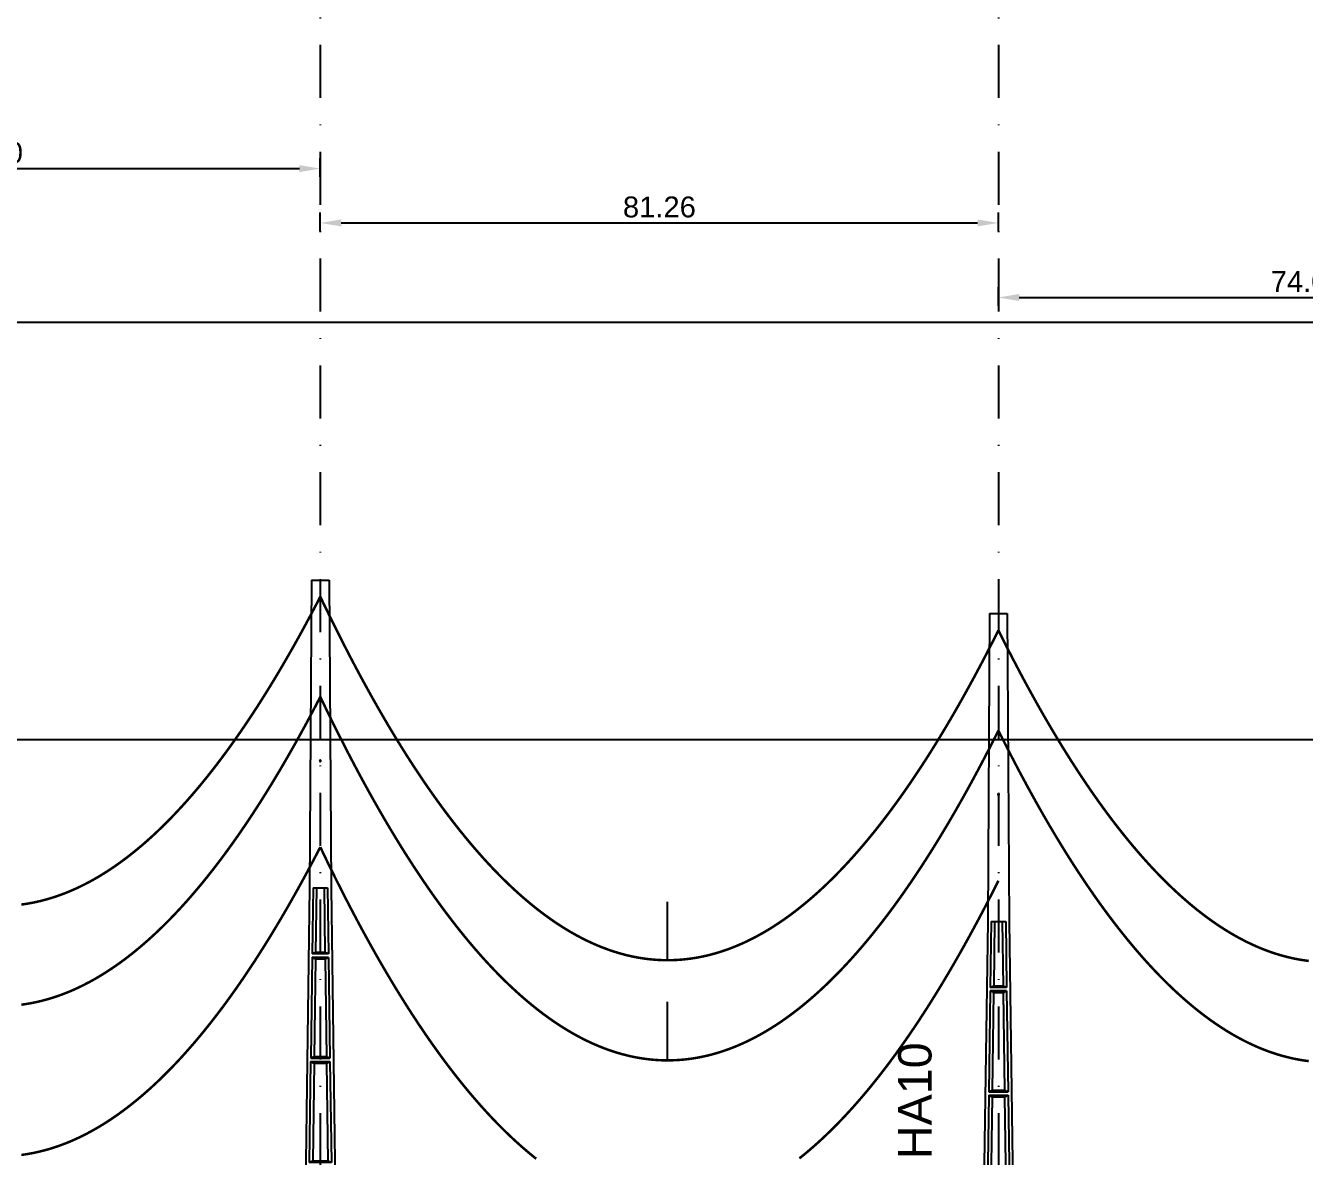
# Model space of a CAD drawing. Header units: metres. Extents: x -121 to 9872, y 3505 to 10721.
# Drawn here: x 2006.2 to 2159.4, y 9650 to 9785.5 of the extents above; entities that cross this region are included whole.
import ezdxf

# ---------------------------------------------------------------- set-up
doc = ezdxf.new("R2010")
doc.units = ezdxf.units.M
doc.header["$PDMODE"] = 2
doc.linetypes.add('DASHDOT', pattern=[25.4, 12.7, -6.35, 0, -6.35])
for name, color, linetype in [('CON-EOL- CA MAGNOLIA', 210, 'Continuous'), ('CON-EOL- FO', 101, 'Continuous'), ('cotas', 7, 'Continuous'), ('Grade', 9, 'Continuous'), ('Ind.Rot', 8, 'DASHDOT'), ('Perfil - Texto Geral', 7, 'Continuous'), ('POSTE DT', 7, 'Continuous')]:
    doc.layers.add(name, color=color, linetype=linetype)
doc.styles.add('Arial', font='arial.ttf')
doc.styles.get("Standard").update_dxf_attribs({"font": 'arial.ttf'})
doc.dimstyles.new('ISO-25', dxfattribs={"dimtxt": 2.5, "dimasz": 2.5, "dimexe": 1.25, "dimexo": 0.625, "dimtad": 1, "dimzin": 1, "dimtxsty": 'Standard', "dimcen": 2.5, "dimaunit": 1, "dimadec": 3, "dimazin": 3, "dimtfac": 1, "dimtmove": 0, "dimatfit": 3, "dimfxlon": 1, "dimarcsym": 0})

# ---------------------------------------------------------------- blocks, each defined once
blk = doc.blocks.new('*U1')
at = {"layer": 'POSTE DT', "extrusion": (0, 1, 0)}
for p, q in [((-3.31, 378.23), (-4.05, 262)), ((-3.31, 378.23), (3.31, 378.23)), ((3.31, 378.23), (4.06, 262)), ((-4.05, 262), (-7.72, 0)), ((-4.05, 262), (-4.05, 262)), ((-2.73, 262), (-3.08, 237.05)), ((-2.73, 262), (2.75, 262)), ((-1.42, 262), (-1.77, 237.57)), ((1.43, 262), (1.77, 237.57)), ((2.75, 262), (3.1, 237.05)), ((4.06, 262), (7.72, 0)), ((3.1, 237.05), (-3.08, 237.05)), ((-3.1, 235.74), (-3.63, 197.65)), ((3.11, 235.73), (-3.1, 235.74)), ((-1.8, 235.21), (-2.32, 198.19)), ((1.8, 235.21), (2.32, 198.19)), ((3.11, 235.73), (3.65, 197.65)), ((-3.65, 196.34), (-4.19, 158.25)), ((-2.35, 195.8), (-2.87, 158.8)), ((2.35, 195.8), (2.87, 158.8)), ((3.66, 196.34), (4.2, 158.25)), ((-4.21, 156.94), (-4.74, 118.85)), ((-2.9, 156.39), (-3.42, 119.41)), ((2.91, 156.39), (3.42, 119.41)), ((4.21, 156.94), (4.75, 118.85)), ((-4.76, 117.54), (-5.29, 79.45)), ((4.77, 117.54), (-4.76, 117.54)), ((4.75, 118.85), (-4.74, 118.85)), ((-3.46, 116.98), (-3.97, 80.02)), ((3.46, 116.98), (3.98, 80.02)), ((4.77, 117.54), (5.3, 79.45)), ((-5.31, 78.14), (-5.85, 40.06)), ((5.32, 78.14), (-5.31, 78.14)), ((5.3, 79.45), (-5.29, 79.45)), ((-4.01, 77.57), (-4.53, 40.63)), ((4.01, 77.57), (4.53, 40.63)), ((5.32, 78.14), (5.85, 40.06)), ((-5.86, 38.74), (-6.41, 0)), ((5.87, 38.74), (-5.86, 38.74)), ((5.85, 40.06), (-5.85, 40.06)), ((5.87, 38.74), (6.41, 0)), ((-4.56, 38.17), (-5.1, 0)), ((4.56, 38.17), (5.1, 0)), ((-6.41, 0), (-7.72, 0)), ((-5.1, 0), (-6.41, 0)), ((5.1, 0), (-5.1, 0)), ((6.41, 0), (5.1, 0)), ((7.72, 0), (6.41, 0))]:
    blk.add_line(p, q, dxfattribs=at)
at = {"layer": 'POSTE DT', "ltscale": 3}
for points in [[(-3.65, 196.34), (3.66, 196.34)], [(-3.63, 197.65), (3.65, 197.65)], [(-4.21, 156.94), (4.21, 156.94)], [(4.2, 158.25), (-4.19, 158.25)]]:
    blk.add_lwpolyline(points, dxfattribs=at)
at = {"layer": 'POSTE DT'}
for points, knots in [([(0.25, 309.94), (0.25, 309.93), (0.25, 309.93), (0.25, 309.92), (0.25, 309.91), (0.25, 309.9), (0.25, 309.89), (0.24, 309.85), (0.22, 309.82), (0.19, 309.77), (0.16, 309.74), (0.11, 309.71), (0.08, 309.7), (0.01, 309.68), (-0.02, 309.68), (-0.08, 309.7), (-0.11, 309.71), (-0.16, 309.74), (-0.18, 309.76), (-0.21, 309.8), (-0.22, 309.82), (-0.24, 309.85), (-0.24, 309.87), (-0.25, 309.89), (-0.25, 309.9), (-0.25, 309.92), (-0.25, 309.92), (-0.25, 309.93), (-0.25, 309.94), (-0.25, 309.95), (-0.25, 309.95), (-0.25, 309.96), (-0.25, 309.97), (-0.24, 310), (-0.23, 310.02), (-0.21, 310.07), (-0.2, 310.09), (-0.15, 310.14), (-0.13, 310.15), (-0.07, 310.18), (-0.03, 310.19), (0.03, 310.19), (0.06, 310.18), (0.12, 310.16), (0.14, 310.14), (0.18, 310.11), (0.2, 310.09), (0.21, 310.06), (0.22, 310.05), (0.23, 310.04), (0.24, 310.01), (0.24, 309.99), (0.25, 309.97), (0.25, 309.96), (0.25, 309.95), (0.25, 309.94), (0.25, 309.94), (0.25, 309.94), (0.25, 309.94)], [-54.728303, -54.728303, -54.728303, -54.728303, -54.309038, -54.309038, -53.647169, -53.647169, -52.532885, -52.532885, -48.86224, -48.86224, -45.282765, -45.282765, -41.52867, -41.52867, -37.867486, -37.867486, -34.454589, -34.454589, -31.301423, -31.301423, -28.48103, -28.48103, -26.961755, -26.961755, -25.7544, -25.7544, -25.136228, -25.136228, -24.64409, -24.64409, -24.094201, -24.094201, -23.191199, -23.191199, -20.494482, -20.494482, -17.342863, -17.342863, -13.645538, -13.645538, -9.835989, -9.835989, -6.296781, -6.296781, -3.005029, -3.005029, 0, 0, 0, 1.527594, 1.527594, 3.697216, 3.697216, 4.489727, 4.489727, 5.01438, 5.01438, 5.095313, 5.095313, 5.095313, 5.095313]), ([(-1.77, 237.57), (-1.99, 237.49), (-2.21, 237.4), (-2.64, 237.22), (-2.86, 237.14), (-3.08, 237.05)], [0, 0, 0, 0, 56.660495, 56.660495, 113.412826, 113.412826, 113.412826, 113.412826]), ([(1.77, 237.57), (1.18, 237.57), (0.59, 237.57), (-0.59, 237.57), (-1.18, 237.57), (-1.77, 237.57)], [0, 0, 0, 0, 67.306894, 67.306894, 134.614447, 134.614447, 134.614447, 134.614447]), ([(3.1, 237.05), (2.87, 237.14), (2.65, 237.23), (2.21, 237.4), (1.99, 237.49), (1.77, 237.57)], [0, 0, 0, 0, 56.738948, 56.738948, 113.38731, 113.38731, 113.38731, 113.38731]), ([(-3.1, 235.74), (-2.88, 235.65), (-2.67, 235.56), (-2.23, 235.39), (-2.02, 235.3), (-1.8, 235.21)], [0.055576, 0.055576, 0.055576, 0.055576, 56.767409, 56.767409, 113.50757, 113.50757, 113.50757, 113.50757]), ([(-1.8, 235.21), (-1.2, 235.21), (-0.6, 235.21), (0.6, 235.21), (1.2, 235.21), (1.8, 235.21)], [0, 0, 0, 0, 68.567797, 68.567797, 137.136247, 137.136247, 137.136247, 137.136247]), ([(1.8, 235.21), (2.02, 235.3), (2.24, 235.38), (2.68, 235.56), (2.89, 235.65), (3.11, 235.73)], [0, 0, 0, 0, 56.845349, 56.845349, 113.599799, 113.599799, 113.599799, 113.599799]), ([(-2.32, 198.19), (-2.54, 198.1), (-2.76, 198.01), (-3.2, 197.83), (-3.41, 197.74), (-3.63, 197.65)], [0, 0, 0, 0, 63.412073, 63.412073, 126.777421, 126.777421, 126.777421, 126.777421]), ([(2.32, 198.19), (1.55, 198.19), (0.77, 198.19), (-0.77, 198.19), (-1.55, 198.19), (-2.32, 198.19)], [0, 0, 0, 0, 88.31008, 88.31008, 176.620652, 176.620652, 176.620652, 176.620652]), ([(3.65, 197.65), (3.43, 197.74), (3.2, 197.83), (2.76, 198.01), (2.54, 198.1), (2.32, 198.19)], [0, 0, 0, 0, 63.488119, 63.488119, 126.880939, 126.880939, 126.880939, 126.880939]), ([(-3.65, 196.34), (-3.43, 196.25), (-3.22, 196.16), (-2.78, 195.98), (-2.57, 195.89), (-2.35, 195.8)], [0.054307, 0.054307, 0.054307, 0.054307, 63.527131, 63.527131, 127.063246, 127.063246, 127.063246, 127.063246]), ([(-2.35, 195.8), (-1.57, 195.8), (-0.78, 195.8), (0.79, 195.8), (1.57, 195.8), (2.35, 195.8)], [0, 0, 0, 0, 89.585713, 89.585713, 179.17191, 179.17191, 179.17191, 179.17191]), ([(2.35, 195.8), (2.57, 195.89), (2.79, 195.98), (3.23, 196.16), (3.45, 196.25), (3.66, 196.34)], [0, 0, 0, 0, 63.60246, 63.60246, 127.109696, 127.109696, 127.109696, 127.109696]), ([(-4.21, 156.94), (-3.99, 156.85), (-3.77, 156.75), (-3.34, 156.57), (-3.12, 156.48), (-2.9, 156.39)], [0.053423, 0.053423, 0.053423, 0.053423, 70.429742, 70.429742, 140.90167, 140.90167, 140.90167, 140.90167]), ([(-2.87, 158.8), (-3.09, 158.71), (-3.31, 158.62), (-3.75, 158.43), (-3.97, 158.34), (-4.19, 158.25)], [0, 0, 0, 0, 70.301707, 70.301707, 140.590947, 140.590947, 140.590947, 140.590947]), ([(-2.9, 156.39), (-1.94, 156.39), (-0.97, 156.39), (0.97, 156.39), (1.94, 156.39), (2.91, 156.39)], [0, 0, 0, 0, 110.60219, 110.60219, 221.20473, 221.20473, 221.20473, 221.20473]), ([(2.87, 158.8), (1.92, 158.8), (0.96, 158.8), (-0.96, 158.8), (-1.91, 158.8), (-2.87, 158.8)], [0, 0, 0, 0, 109.314454, 109.314454, 218.629264, 218.629264, 218.629264, 218.629264]), ([(4.2, 158.25), (3.98, 158.34), (3.76, 158.44), (3.31, 158.62), (3.09, 158.71), (2.87, 158.8)], [0, 0, 0, 0, 70.379198, 70.379198, 140.659718, 140.659718, 140.659718, 140.659718]), ([(2.91, 156.39), (3.12, 156.48), (3.34, 156.57), (3.78, 156.75), (4, 156.85), (4.21, 156.94)], [0, 0, 0, 0, 70.506649, 70.506649, 140.914701, 140.914701, 140.914701, 140.914701]), ([(-4.76, 117.54), (-4.54, 117.45), (-4.32, 117.35), (-3.89, 117.17), (-3.67, 117.07), (-3.46, 116.98)], [0.052784, 0.052784, 0.052784, 0.052784, 77.438432, 77.438432, 154.950301, 154.950301, 154.950301, 154.950301]), ([(-3.42, 119.41), (-3.64, 119.32), (-3.86, 119.23), (-4.3, 119.04), (-4.52, 118.95), (-4.74, 118.85)], [0, 0, 0, 0, 77.299547, 77.299547, 154.618634, 154.618634, 154.618634, 154.618634]), ([(-3.46, 116.98), (-2.3, 116.98), (-1.15, 116.98), (1.15, 116.98), (2.31, 116.98), (3.46, 116.98)], [0, 0, 0, 0, 131.617604, 131.617604, 263.235447, 263.235447, 263.235447, 263.235447]), ([(3.42, 119.41), (2.28, 119.41), (1.14, 119.41), (-1.14, 119.41), (-2.28, 119.41), (-3.42, 119.41)], [0, 0, 0, 0, 130.319901, 130.319901, 260.640046, 260.640046, 260.640046, 260.640046]), ([(4.75, 118.85), (4.53, 118.95), (4.31, 119.04), (3.87, 119.23), (3.64, 119.32), (3.42, 119.41)], [0, 0, 0, 0, 77.381597, 77.381597, 154.66183, 154.66183, 154.66183, 154.66183]), ([(3.46, 116.98), (3.68, 117.07), (3.89, 117.17), (4.33, 117.35), (4.55, 117.45), (4.77, 117.54)], [0, 0, 0, 0, 77.520013, 77.520013, 154.938747, 154.938747, 154.938747, 154.938747]), ([(-5.31, 78.14), (-5.09, 78.05), (-4.88, 77.95), (-4.44, 77.76), (-4.23, 77.67), (-4.01, 77.57)], [0.052308, 0.052308, 0.052308, 0.052308, 84.527725, 84.527725, 169.158824, 169.158824, 169.158824, 169.158824]), ([(-3.97, 80.02), (-4.19, 79.93), (-4.41, 79.83), (-4.85, 79.64), (-5.07, 79.55), (-5.29, 79.45)], [0, 0, 0, 0, 84.379671, 84.379671, 168.809376, 168.809376, 168.809376, 168.809376]), ([(-4.01, 77.57), (-2.67, 77.57), (-1.34, 77.57), (1.34, 77.57), (2.67, 77.57), (4.01, 77.57)], [0, 0, 0, 0, 152.632212, 152.632212, 305.264569, 305.264569, 305.264569, 305.264569]), ([(3.98, 80.02), (2.65, 80.02), (1.33, 80.02), (-1.32, 80.02), (-2.65, 80.02), (-3.97, 80.02)], [0, 0, 0, 0, 151.326157, 151.326157, 302.652465, 302.652465, 302.652465, 302.652465]), ([(5.3, 79.45), (5.08, 79.55), (4.86, 79.64), (4.42, 79.83), (4.2, 79.93), (3.98, 80.02)], [0, 0, 0, 0, 84.46863, 84.46863, 168.833721, 168.833721, 168.833721, 168.833721]), ([(4.01, 77.57), (4.23, 77.67), (4.45, 77.76), (4.88, 77.95), (5.1, 78.05), (5.32, 78.14)], [0, 0, 0, 0, 84.616316, 84.616316, 169.129178, 169.129178, 169.129178, 169.129178]), ([(-5.86, 38.74), (-5.65, 38.65), (-5.43, 38.55), (-5, 38.36), (-4.78, 38.26), (-4.56, 38.17)], [0.026524, 0.026524, 0.026524, 0.026524, 91.679563, 91.679563, 183.466041, 183.466041, 183.466041, 183.466041]), ([(-4.53, 40.63), (-4.75, 40.53), (-4.97, 40.44), (-5.41, 40.25), (-5.63, 40.15), (-5.85, 40.06)], [0, 0, 0, 0, 91.523648, 91.523648, 183.126775, 183.126775, 183.126775, 183.126775]), ([(4.53, 40.63), (3.02, 40.63), (1.51, 40.63), (-1.51, 40.63), (-3.02, 40.63), (-4.53, 40.63)], [0, 0, 0, 0, 172.33304, 172.33304, 344.666151, 344.666151, 344.666151, 344.666151]), ([(5.85, 40.06), (5.63, 40.15), (5.41, 40.25), (4.97, 40.44), (4.75, 40.53), (4.53, 40.63)], [0, 0, 0, 0, 91.621326, 91.621326, 183.137324, 183.137324, 183.137324, 183.137324]), ([(4.56, 38.17), (4.78, 38.26), (5, 38.36), (5.43, 38.55), (5.65, 38.65), (5.87, 38.74)], [0, 0, 0, 0, 91.776928, 91.776928, 183.448614, 183.448614, 183.448614, 183.448614]), ([(-4.56, 38.17), (-3.04, 38.17), (-1.52, 38.17), (1.52, 38.17), (3.04, 38.17), (4.56, 38.17)], [0, 0, 0, 0, 173.646192, 173.646192, 347.292451, 347.292451, 347.292451, 347.292451])]:
    blk.add_open_spline(points, degree=3, knots=knots, dxfattribs=at)
blk = doc.blocks.new('*D67')
at = {"layer": 'cotas', "color": 0, "lineweight": -2, "transparency": 16777216}
for p, q in [((1961.51, 9767.38), (1961.51, 9769.63)), ((2041.51, 9767.38), (2041.51, 9769.63)), ((1964.01, 9768.38), (2039.01, 9768.38))]:
    blk.add_line(p, q, dxfattribs=at)
at = {"layer": 'cotas', "color": 0, "transparency": 16777216}
for points in [[(1964.01, 9768.8), (1964.01, 9767.96), (1961.51, 9768.38)], [(2039.01, 9768.8), (2039.01, 9767.96), (2041.51, 9768.38)]]:
    blk.add_solid(points, dxfattribs=at)
at = {"layer": 'Defpoints', "color": 0, "transparency": 16777216}
for p in [(2041.51, 9768.38), (1961.51, 9725.6), (2041.51, 9719.09)]:
    blk.add_point(p, dxfattribs=at)
at = {"layer": 'cotas', "color": 0, "transparency": 16777216, "insert": (2001.51, 9770.28), "char_height": 2.5, "attachment_point": 5}
blk.add_mtext('80.00', dxfattribs=at)
blk = doc.blocks.new('*D68')
at = {"layer": 'cotas', "color": 0, "lineweight": -2, "transparency": 16777216}
for p, q in [((2041.51, 9760.87), (2041.51, 9763.12)), ((2122.76, 9760.87), (2122.76, 9763.12)), ((2044.01, 9761.87), (2120.26, 9761.87))]:
    blk.add_line(p, q, dxfattribs=at)
at = {"layer": 'cotas', "color": 0, "transparency": 16777216}
for points in [[(2044.01, 9762.29), (2044.01, 9761.46), (2041.51, 9761.87)], [(2120.26, 9762.29), (2120.26, 9761.46), (2122.76, 9761.87)]]:
    blk.add_solid(points, dxfattribs=at)
at = {"layer": 'Defpoints', "color": 0, "transparency": 16777216}
for p in [(2122.76, 9761.87), (2041.51, 9719.09), (2122.76, 9715.06)]:
    blk.add_point(p, dxfattribs=at)
at = {"layer": 'cotas', "color": 0, "transparency": 16777216, "insert": (2082.14, 9763.77), "char_height": 2.5, "attachment_point": 5}
blk.add_mtext('81.26', dxfattribs=at)
blk = doc.blocks.new('*D69')
at = {"layer": 'cotas', "color": 0, "lineweight": -2, "transparency": 16777216}
for p, q in [((2122.76, 9751.94), (2122.76, 9754.19)), ((2196.76, 9751.94), (2196.76, 9754.19)), ((2125.26, 9752.94), (2194.26, 9752.94))]:
    blk.add_line(p, q, dxfattribs=at)
at = {"layer": 'cotas', "color": 0, "transparency": 16777216}
for points in [[(2125.26, 9753.36), (2125.26, 9752.52), (2122.76, 9752.94)], [(2194.26, 9753.36), (2194.26, 9752.52), (2196.76, 9752.94)]]:
    blk.add_solid(points, dxfattribs=at)
at = {"layer": 'Defpoints', "color": 0, "transparency": 16777216}
for p in [(2196.76, 9752.94), (2122.76, 9715.06), (2196.76, 9705.54)]:
    blk.add_point(p, dxfattribs=at)
at = {"layer": 'cotas', "color": 0, "transparency": 16777216, "insert": (2159.76, 9754.84), "char_height": 2.5, "attachment_point": 5}
blk.add_mtext('74.00', dxfattribs=at)

msp = doc.modelspace()

# ---------------------------------------------------------------- linework, layer by layer
at = {"layer": 'CON-EOL- CA MAGNOLIA'}
for p, q in [((2083.119, 9673.538), (2083.119, 9680.538)), ((2083.119, 9661.538), (2083.119, 9668.538)), ((2083.119, 9661.538), (2083.119, 9668.538))]:
    msp.add_line(p, q, dxfattribs=at)
at = {"layer": 'CON-EOL- CA MAGNOLIA', "const_width": 0.3}
for points in [[(2005.688, 9680.208), (2006.086, 9680.263), (2006.484, 9680.326), (2006.882, 9680.397), (2007.28, 9680.476), (2007.678, 9680.563), (2008.076, 9680.658), (2008.474, 9680.761), (2008.872, 9680.872), (2009.27, 9680.99), (2009.668, 9681.117), (2010.066, 9681.252), (2010.464, 9681.394), (2010.862, 9681.545), (2011.26, 9681.703), (2011.658, 9681.87), (2012.056, 9682.044), (2012.454, 9682.226), (2012.852, 9682.416), (2013.25, 9682.615), (2013.648, 9682.821), (2014.046, 9683.035), (2014.444, 9683.257), (2014.842, 9683.487), (2015.24, 9683.725), (2015.638, 9683.971), (2016.036, 9684.225), (2016.434, 9684.487), (2016.832, 9684.756), (2017.23, 9685.034), (2017.628, 9685.32), (2018.026, 9685.613), (2018.424, 9685.915), (2018.822, 9686.225), (2019.22, 9686.542), (2019.618, 9686.868), (2020.016, 9687.201), (2020.414, 9687.543), (2020.812, 9687.892), (2021.21, 9688.249), (2021.609, 9688.615), (2022.007, 9688.988), (2022.405, 9689.37), (2022.803, 9689.759), (2023.201, 9690.156), (2023.599, 9690.561), (2023.997, 9690.975), (2024.395, 9691.396), (2024.793, 9691.825), (2025.191, 9692.262), (2025.589, 9692.707), (2025.987, 9693.161), (2026.385, 9693.622), (2026.783, 9694.091), (2027.181, 9694.568), (2027.579, 9695.053), (2027.977, 9695.546), (2028.375, 9696.048), (2028.773, 9696.557), (2029.171, 9697.074), (2029.569, 9697.599), (2029.967, 9698.132), (2030.365, 9698.674), (2030.763, 9699.223), (2031.161, 9699.78), (2031.559, 9700.345), (2031.957, 9700.918), (2032.355, 9701.5), (2032.753, 9702.089), (2033.151, 9702.686), (2033.549, 9703.292), (2033.947, 9703.905), (2034.345, 9704.527), (2034.743, 9705.156), (2035.141, 9705.794), (2035.539, 9706.439), (2035.937, 9707.093), (2036.335, 9707.755), (2036.733, 9708.424), (2037.131, 9709.102), (2037.529, 9709.788), (2037.927, 9710.482), (2038.325, 9711.184), (2038.723, 9711.894), (2039.121, 9712.612), (2039.519, 9713.338), (2039.917, 9714.072), (2040.315, 9714.815), (2040.713, 9715.565), (2041.111, 9716.323), (2041.509, 9717.09)], [(2041.509, 9717.09), (2041.913, 9716.245), (2042.318, 9715.408), (2042.722, 9714.58), (2043.126, 9713.76), (2043.53, 9712.948), (2043.935, 9712.145), (2044.339, 9711.35), (2044.743, 9710.563), (2045.147, 9709.785), (2045.552, 9709.015), (2045.956, 9708.253), (2046.36, 9707.5), (2046.764, 9706.755), (2047.169, 9706.019), (2047.573, 9705.29), (2047.977, 9704.57), (2048.381, 9703.859), (2048.786, 9703.155), (2049.19, 9702.46), (2049.594, 9701.774), (2049.998, 9701.095), (2050.403, 9700.425), (2050.807, 9699.763), (2051.211, 9699.11), (2051.615, 9698.465), (2052.02, 9697.828), (2052.424, 9697.199), (2052.828, 9696.579), (2053.232, 9695.967), (2053.637, 9695.363), (2054.041, 9694.768), (2054.445, 9694.18), (2054.849, 9693.602), (2055.254, 9693.031), (2055.658, 9692.469), (2056.062, 9691.914), (2056.466, 9691.369), (2056.871, 9690.831), (2057.275, 9690.302), (2057.679, 9689.781), (2058.083, 9689.268), (2058.488, 9688.763), (2058.892, 9688.267), (2059.296, 9687.779), (2059.7, 9687.299), (2060.105, 9686.828), (2060.509, 9686.365), (2060.913, 9685.91), (2061.317, 9685.463), (2061.722, 9685.024), (2062.126, 9684.594), (2062.53, 9684.172), (2062.934, 9683.758), (2063.339, 9683.352), (2063.743, 9682.955), (2064.147, 9682.566), (2064.551, 9682.185), (2064.956, 9681.812), (2065.36, 9681.448), (2065.764, 9681.092), (2066.168, 9680.744), (2066.573, 9680.404), (2066.977, 9680.072), (2067.381, 9679.749), (2067.785, 9679.434), (2068.19, 9679.127), (2068.594, 9678.828), (2068.998, 9678.538), (2069.403, 9678.255), (2069.807, 9677.981), (2070.211, 9677.716), (2070.615, 9677.458), (2071.02, 9677.208), (2071.424, 9676.967), (2071.828, 9676.734), (2072.232, 9676.509), (2072.637, 9676.293), (2073.041, 9676.084), (2073.445, 9675.884), (2073.849, 9675.692), (2074.254, 9675.508), (2074.658, 9675.333), (2075.062, 9675.165), (2075.466, 9675.006), (2075.871, 9674.855), (2076.275, 9674.712), (2076.679, 9674.578), (2077.083, 9674.451), (2077.488, 9674.333), (2077.892, 9674.223), (2078.296, 9674.121), (2078.7, 9674.027), (2079.105, 9673.942), (2079.509, 9673.865), (2079.913, 9673.796), (2080.317, 9673.735), (2080.722, 9673.682), (2081.126, 9673.638), (2081.53, 9673.601), (2081.934, 9673.573), (2082.339, 9673.553), (2082.743, 9673.541), (2083.147, 9673.538), (2083.551, 9673.543), (2083.956, 9673.556), (2084.36, 9673.577), (2084.764, 9673.606), (2085.168, 9673.643), (2085.573, 9673.689), (2085.977, 9673.743), (2086.381, 9673.805), (2086.785, 9673.875), (2087.19, 9673.953), (2087.594, 9674.04), (2087.998, 9674.135), (2088.402, 9674.238), (2088.807, 9674.349), (2089.211, 9674.468), (2089.615, 9674.596), (2090.019, 9674.731), (2090.424, 9674.875), (2090.828, 9675.028), (2091.232, 9675.188), (2091.636, 9675.356), (2092.041, 9675.533), (2092.445, 9675.718), (2092.849, 9675.911), (2093.253, 9676.113), (2093.658, 9676.322), (2094.062, 9676.54), (2094.466, 9676.766), (2094.87, 9677), (2095.275, 9677.243), (2095.679, 9677.493), (2096.083, 9677.752), (2096.488, 9678.019), (2096.892, 9678.294), (2097.296, 9678.577), (2097.7, 9678.869), (2098.105, 9679.169), (2098.509, 9679.477), (2098.913, 9679.793), (2099.317, 9680.118), (2099.722, 9680.45), (2100.126, 9680.791), (2100.53, 9681.14), (2100.934, 9681.498), (2101.339, 9681.863), (2101.743, 9682.237), (2102.147, 9682.619), (2102.551, 9683.01), (2102.956, 9683.408), (2103.36, 9683.815), (2103.764, 9684.23), (2104.168, 9684.653), (2104.573, 9685.085), (2104.977, 9685.524), (2105.381, 9685.972), (2105.785, 9686.428), (2106.19, 9686.893), (2106.594, 9687.365), (2106.998, 9687.846), (2107.402, 9688.335), (2107.807, 9688.833), (2108.211, 9689.338), (2108.615, 9689.852), (2109.019, 9690.375), (2109.424, 9690.905), (2109.828, 9691.444), (2110.232, 9691.991), (2110.636, 9692.546), (2111.041, 9693.109), (2111.445, 9693.681), (2111.849, 9694.261), (2112.253, 9694.85), (2112.658, 9695.446), (2113.062, 9696.051), (2113.466, 9696.664), (2113.87, 9697.286), (2114.275, 9697.915), (2114.679, 9698.554), (2115.083, 9699.2), (2115.487, 9699.854), (2115.892, 9700.518), (2116.296, 9701.189), (2116.7, 9701.868), (2117.104, 9702.556), (2117.509, 9703.252), (2117.913, 9703.957), (2118.317, 9704.67), (2118.721, 9705.391), (2119.126, 9706.12), (2119.53, 9706.858), (2119.934, 9707.604), (2120.338, 9708.358), (2120.743, 9709.121), (2121.147, 9709.892), (2121.551, 9710.672), (2121.955, 9711.459), (2122.36, 9712.255), (2122.764, 9713.06)], [(2122.764, 9713.06), (2123.132, 9712.32), (2123.5, 9711.588), (2123.868, 9710.862), (2124.237, 9710.144), (2124.605, 9709.432), (2124.973, 9708.728), (2125.341, 9708.03), (2125.709, 9707.34), (2126.077, 9706.656), (2126.446, 9705.98), (2126.814, 9705.31), (2127.182, 9704.648), (2127.55, 9703.992), (2127.918, 9703.344), (2128.286, 9702.702), (2128.655, 9702.067), (2129.023, 9701.44), (2129.391, 9700.819), (2129.759, 9700.205), (2130.127, 9699.599), (2130.495, 9698.999), (2130.864, 9698.406), (2131.232, 9697.82), (2131.6, 9697.242), (2131.968, 9696.67), (2132.336, 9696.105), (2132.704, 9695.547), (2133.072, 9694.996), (2133.441, 9694.451), (2133.809, 9693.914), (2134.177, 9693.384), (2134.545, 9692.861), (2134.913, 9692.345), (2135.281, 9691.835), (2135.65, 9691.333), (2136.018, 9690.837), (2136.386, 9690.349), (2136.754, 9689.867), (2137.122, 9689.392), (2137.49, 9688.925), (2137.859, 9688.464), (2138.227, 9688.01), (2138.595, 9687.563), (2138.963, 9687.123), (2139.331, 9686.69), (2139.699, 9686.264), (2140.067, 9685.844), (2140.436, 9685.432), (2140.804, 9685.027), (2141.172, 9684.628), (2141.54, 9684.237), (2141.908, 9683.852), (2142.276, 9683.474), (2142.645, 9683.103), (2143.013, 9682.739), (2143.381, 9682.382), (2143.749, 9682.032), (2144.117, 9681.689), (2144.485, 9681.353), (2144.854, 9681.023), (2145.222, 9680.701), (2145.59, 9680.385), (2145.958, 9680.076), (2146.326, 9679.774), (2146.694, 9679.479), (2147.063, 9679.191), (2147.431, 9678.91), (2147.799, 9678.636), (2148.167, 9678.369), (2148.535, 9678.108), (2148.903, 9677.855), (2149.271, 9677.608), (2149.64, 9677.368), (2150.008, 9677.135), (2150.376, 9676.909), (2150.744, 9676.69), (2151.112, 9676.478), (2151.48, 9676.273), (2151.849, 9676.074), (2152.217, 9675.883), (2152.585, 9675.698), (2152.953, 9675.52), (2153.321, 9675.349), (2153.689, 9675.185), (2154.058, 9675.028), (2154.426, 9674.878), (2154.794, 9674.735), (2155.162, 9674.598), (2155.53, 9674.468), (2155.898, 9674.346), (2156.266, 9674.23), (2156.635, 9674.121), (2157.003, 9674.019), (2157.371, 9673.924), (2157.739, 9673.835), (2158.107, 9673.754), (2158.475, 9673.679), (2158.844, 9673.611), (2159.212, 9673.55), (2159.58, 9673.497), (2159.948, 9673.45)], [(2005.688, 9668.208), (2006.086, 9668.263), (2006.484, 9668.326), (2006.882, 9668.397), (2007.28, 9668.476), (2007.678, 9668.563), (2008.076, 9668.658), (2008.474, 9668.761), (2008.872, 9668.872), (2009.27, 9668.991), (2009.668, 9669.117), (2010.066, 9669.252), (2010.464, 9669.394), (2010.862, 9669.545), (2011.26, 9669.703), (2011.658, 9669.87), (2012.056, 9670.044), (2012.454, 9670.226), (2012.852, 9670.417), (2013.25, 9670.615), (2013.648, 9670.821), (2014.046, 9671.035), (2014.444, 9671.257), (2014.842, 9671.487), (2015.24, 9671.725), (2015.638, 9671.971), (2016.036, 9672.225), (2016.434, 9672.487), (2016.832, 9672.756), (2017.23, 9673.034), (2017.628, 9673.32), (2018.026, 9673.613), (2018.424, 9673.915), (2018.822, 9674.225), (2019.22, 9674.542), (2019.618, 9674.868), (2020.016, 9675.201), (2020.414, 9675.543), (2020.812, 9675.892), (2021.21, 9676.249), (2021.609, 9676.615), (2022.007, 9676.988), (2022.405, 9677.369), (2022.803, 9677.759), (2023.201, 9678.156), (2023.599, 9678.561), (2023.997, 9678.975), (2024.395, 9679.396), (2024.793, 9679.825), (2025.191, 9680.262), (2025.589, 9680.707), (2025.987, 9681.161), (2026.385, 9681.622), (2026.783, 9682.091), (2027.181, 9682.568), (2027.579, 9683.053), (2027.977, 9683.546), (2028.375, 9684.048), (2028.773, 9684.557), (2029.171, 9685.074), (2029.569, 9685.599), (2029.967, 9686.132), (2030.365, 9686.673), (2030.763, 9687.223), (2031.161, 9687.78), (2031.559, 9688.345), (2031.957, 9688.918), (2032.355, 9689.5), (2032.753, 9690.089), (2033.151, 9690.686), (2033.549, 9691.292), (2033.947, 9691.905), (2034.345, 9692.527), (2034.743, 9693.156), (2035.141, 9693.794), (2035.539, 9694.439), (2035.937, 9695.093), (2036.335, 9695.755), (2036.733, 9696.424), (2037.131, 9697.102), (2037.529, 9697.788), (2037.927, 9698.482), (2038.325, 9699.184), (2038.723, 9699.894), (2039.121, 9700.612), (2039.519, 9701.338), (2039.917, 9702.072), (2040.315, 9702.815), (2040.713, 9703.565), (2041.111, 9704.323), (2041.509, 9705.09)], [(2005.688, 9668.208), (2006.086, 9668.263), (2006.484, 9668.326), (2006.882, 9668.397), (2007.28, 9668.476), (2007.678, 9668.563), (2008.076, 9668.658), (2008.474, 9668.761), (2008.872, 9668.872), (2009.27, 9668.99), (2009.668, 9669.117), (2010.066, 9669.252), (2010.464, 9669.394), (2010.862, 9669.545), (2011.26, 9669.703), (2011.658, 9669.87), (2012.056, 9670.044), (2012.454, 9670.226), (2012.852, 9670.416), (2013.25, 9670.615), (2013.648, 9670.821), (2014.046, 9671.035), (2014.444, 9671.257), (2014.842, 9671.487), (2015.24, 9671.725), (2015.638, 9671.971), (2016.036, 9672.225), (2016.434, 9672.487), (2016.832, 9672.756), (2017.23, 9673.034), (2017.628, 9673.32), (2018.026, 9673.613), (2018.424, 9673.915), (2018.822, 9674.225), (2019.22, 9674.542), (2019.618, 9674.868), (2020.016, 9675.201), (2020.414, 9675.543), (2020.812, 9675.892), (2021.21, 9676.249), (2021.609, 9676.615), (2022.007, 9676.988), (2022.405, 9677.37), (2022.803, 9677.759), (2023.201, 9678.156), (2023.599, 9678.561), (2023.997, 9678.975), (2024.395, 9679.396), (2024.793, 9679.825), (2025.191, 9680.262), (2025.589, 9680.707), (2025.987, 9681.161), (2026.385, 9681.622), (2026.783, 9682.091), (2027.181, 9682.568), (2027.579, 9683.053), (2027.977, 9683.546), (2028.375, 9684.048), (2028.773, 9684.557), (2029.171, 9685.074), (2029.569, 9685.599), (2029.967, 9686.132), (2030.365, 9686.674), (2030.763, 9687.223), (2031.161, 9687.78), (2031.559, 9688.345), (2031.957, 9688.918), (2032.355, 9689.5), (2032.753, 9690.089), (2033.151, 9690.686), (2033.549, 9691.292), (2033.947, 9691.905), (2034.345, 9692.527), (2034.743, 9693.156), (2035.141, 9693.794), (2035.539, 9694.439), (2035.937, 9695.093), (2036.335, 9695.755), (2036.733, 9696.424), (2037.131, 9697.102), (2037.529, 9697.788), (2037.927, 9698.482), (2038.325, 9699.184), (2038.723, 9699.894), (2039.121, 9700.612), (2039.519, 9701.338), (2039.917, 9702.072), (2040.315, 9702.815), (2040.713, 9703.565), (2041.111, 9704.323), (2041.509, 9705.09)], [(2041.509, 9705.09), (2041.913, 9704.245), (2042.318, 9703.408), (2042.722, 9702.58), (2043.126, 9701.76), (2043.53, 9700.948), (2043.935, 9700.145), (2044.339, 9699.35), (2044.743, 9698.563), (2045.147, 9697.785), (2045.552, 9697.015), (2045.956, 9696.253), (2046.36, 9695.5), (2046.764, 9694.755), (2047.169, 9694.019), (2047.573, 9693.29), (2047.977, 9692.57), (2048.381, 9691.859), (2048.786, 9691.155), (2049.19, 9690.46), (2049.594, 9689.774), (2049.998, 9689.095), (2050.403, 9688.425), (2050.807, 9687.763), (2051.211, 9687.11), (2051.615, 9686.465), (2052.02, 9685.828), (2052.424, 9685.199), (2052.828, 9684.579), (2053.232, 9683.967), (2053.637, 9683.363), (2054.041, 9682.768), (2054.445, 9682.18), (2054.849, 9681.602), (2055.254, 9681.031), (2055.658, 9680.469), (2056.062, 9679.914), (2056.466, 9679.369), (2056.871, 9678.831), (2057.275, 9678.302), (2057.679, 9677.781), (2058.083, 9677.268), (2058.488, 9676.763), (2058.892, 9676.267), (2059.296, 9675.779), (2059.7, 9675.299), (2060.105, 9674.828), (2060.509, 9674.365), (2060.913, 9673.91), (2061.317, 9673.463), (2061.722, 9673.024), (2062.126, 9672.594), (2062.53, 9672.172), (2062.934, 9671.758), (2063.339, 9671.352), (2063.743, 9670.955), (2064.147, 9670.566), (2064.551, 9670.185), (2064.956, 9669.812), (2065.36, 9669.448), (2065.764, 9669.092), (2066.168, 9668.744), (2066.573, 9668.404), (2066.977, 9668.072), (2067.381, 9667.749), (2067.785, 9667.434), (2068.19, 9667.127), (2068.594, 9666.828), (2068.998, 9666.538), (2069.403, 9666.255), (2069.807, 9665.981), (2070.211, 9665.715), (2070.615, 9665.458), (2071.02, 9665.208), (2071.424, 9664.967), (2071.828, 9664.734), (2072.232, 9664.509), (2072.637, 9664.293), (2073.041, 9664.084), (2073.445, 9663.884), (2073.849, 9663.692), (2074.254, 9663.508), (2074.658, 9663.333), (2075.062, 9663.165), (2075.466, 9663.006), (2075.871, 9662.855), (2076.275, 9662.712), (2076.679, 9662.578), (2077.083, 9662.451), (2077.488, 9662.333), (2077.892, 9662.223), (2078.296, 9662.121), (2078.7, 9662.027), (2079.105, 9661.942), (2079.509, 9661.865), (2079.913, 9661.796), (2080.317, 9661.735), (2080.722, 9661.682), (2081.126, 9661.638), (2081.53, 9661.601), (2081.934, 9661.573), (2082.339, 9661.553), (2082.743, 9661.542), (2083.147, 9661.538), (2083.551, 9661.543), (2083.956, 9661.556), (2084.36, 9661.577), (2084.764, 9661.606), (2085.168, 9661.643), (2085.573, 9661.689), (2085.977, 9661.743), (2086.381, 9661.805), (2086.785, 9661.875), (2087.19, 9661.953), (2087.594, 9662.04), (2087.998, 9662.135), (2088.402, 9662.238), (2088.807, 9662.349), (2089.211, 9662.468), (2089.615, 9662.596), (2090.019, 9662.731), (2090.424, 9662.875), (2090.828, 9663.028), (2091.232, 9663.188), (2091.636, 9663.356), (2092.041, 9663.533), (2092.445, 9663.718), (2092.849, 9663.911), (2093.253, 9664.113), (2093.658, 9664.322), (2094.062, 9664.54), (2094.466, 9664.766), (2094.87, 9665), (2095.275, 9665.242), (2095.679, 9665.493), (2096.083, 9665.752), (2096.488, 9666.019), (2096.892, 9666.294), (2097.296, 9666.577), (2097.7, 9666.869), (2098.105, 9667.169), (2098.509, 9667.477), (2098.913, 9667.793), (2099.317, 9668.118), (2099.722, 9668.45), (2100.126, 9668.791), (2100.53, 9669.14), (2100.934, 9669.498), (2101.339, 9669.863), (2101.743, 9670.237), (2102.147, 9670.619), (2102.551, 9671.01), (2102.956, 9671.408), (2103.36, 9671.815), (2103.764, 9672.23), (2104.168, 9672.653), (2104.573, 9673.084), (2104.977, 9673.524), (2105.381, 9673.972), (2105.785, 9674.428), (2106.19, 9674.893), (2106.594, 9675.365), (2106.998, 9675.846), (2107.402, 9676.335), (2107.807, 9676.833), (2108.211, 9677.338), (2108.615, 9677.852), (2109.019, 9678.375), (2109.424, 9678.905), (2109.828, 9679.444), (2110.232, 9679.991), (2110.636, 9680.546), (2111.041, 9681.109), (2111.445, 9681.681), (2111.849, 9682.261), (2112.253, 9682.85), (2112.658, 9683.446), (2113.062, 9684.051), (2113.466, 9684.664), (2113.87, 9685.286), (2114.275, 9685.915), (2114.679, 9686.554), (2115.083, 9687.2), (2115.487, 9687.855), (2115.892, 9688.517), (2116.296, 9689.189), (2116.7, 9689.868), (2117.104, 9690.556), (2117.509, 9691.252), (2117.913, 9691.957), (2118.317, 9692.67), (2118.721, 9693.391), (2119.126, 9694.12), (2119.53, 9694.858), (2119.934, 9695.604), (2120.338, 9696.358), (2120.743, 9697.121), (2121.147, 9697.892), (2121.551, 9698.672), (2121.955, 9699.459), (2122.36, 9700.256), (2122.764, 9701.06)], [(2041.509, 9705.09), (2041.913, 9704.245), (2042.318, 9703.408), (2042.722, 9702.58), (2043.126, 9701.76), (2043.53, 9700.948), (2043.935, 9700.145), (2044.339, 9699.35), (2044.743, 9698.563), (2045.147, 9697.785), (2045.552, 9697.015), (2045.956, 9696.253), (2046.36, 9695.5), (2046.764, 9694.755), (2047.169, 9694.019), (2047.573, 9693.29), (2047.977, 9692.57), (2048.381, 9691.859), (2048.786, 9691.155), (2049.19, 9690.46), (2049.594, 9689.774), (2049.998, 9689.095), (2050.403, 9688.425), (2050.807, 9687.763), (2051.211, 9687.11), (2051.615, 9686.465), (2052.02, 9685.828), (2052.424, 9685.199), (2052.828, 9684.579), (2053.232, 9683.967), (2053.637, 9683.363), (2054.041, 9682.768), (2054.445, 9682.18), (2054.849, 9681.602), (2055.254, 9681.031), (2055.658, 9680.469), (2056.062, 9679.914), (2056.466, 9679.369), (2056.871, 9678.831), (2057.275, 9678.302), (2057.679, 9677.781), (2058.083, 9677.268), (2058.488, 9676.763), (2058.892, 9676.267), (2059.296, 9675.779), (2059.7, 9675.299), (2060.105, 9674.828), (2060.509, 9674.365), (2060.913, 9673.909), (2061.317, 9673.463), (2061.722, 9673.024), (2062.126, 9672.594), (2062.53, 9672.172), (2062.934, 9671.758), (2063.339, 9671.352), (2063.743, 9670.955), (2064.147, 9670.566), (2064.551, 9670.185), (2064.956, 9669.812), (2065.36, 9669.448), (2065.764, 9669.092), (2066.168, 9668.744), (2066.573, 9668.404), (2066.977, 9668.072), (2067.381, 9667.749), (2067.785, 9667.434), (2068.19, 9667.127), (2068.594, 9666.828), (2068.998, 9666.538), (2069.403, 9666.255), (2069.807, 9665.981), (2070.211, 9665.716), (2070.615, 9665.458), (2071.02, 9665.208), (2071.424, 9664.967), (2071.828, 9664.734), (2072.232, 9664.509), (2072.637, 9664.293), (2073.041, 9664.084), (2073.445, 9663.884), (2073.849, 9663.692), (2074.254, 9663.508), (2074.658, 9663.333), (2075.062, 9663.165), (2075.466, 9663.006), (2075.871, 9662.855), (2076.275, 9662.712), (2076.679, 9662.578), (2077.083, 9662.451), (2077.488, 9662.333), (2077.892, 9662.223), (2078.296, 9662.121), (2078.7, 9662.027), (2079.105, 9661.942), (2079.509, 9661.865), (2079.913, 9661.796), (2080.317, 9661.735), (2080.722, 9661.682), (2081.126, 9661.638), (2081.53, 9661.601), (2081.934, 9661.573), (2082.339, 9661.553), (2082.743, 9661.541), (2083.147, 9661.538), (2083.551, 9661.543), (2083.956, 9661.556), (2084.36, 9661.577), (2084.764, 9661.606), (2085.168, 9661.643), (2085.573, 9661.689), (2085.977, 9661.743), (2086.381, 9661.805), (2086.785, 9661.875), (2087.19, 9661.953), (2087.594, 9662.04), (2087.998, 9662.135), (2088.402, 9662.238), (2088.807, 9662.349), (2089.211, 9662.468), (2089.615, 9662.596), (2090.019, 9662.731), (2090.424, 9662.875), (2090.828, 9663.028), (2091.232, 9663.188), (2091.636, 9663.356), (2092.041, 9663.533), (2092.445, 9663.718), (2092.849, 9663.911), (2093.253, 9664.113), (2093.658, 9664.322), (2094.062, 9664.54), (2094.466, 9664.766), (2094.87, 9665), (2095.275, 9665.243), (2095.679, 9665.493), (2096.083, 9665.752), (2096.488, 9666.019), (2096.892, 9666.294), (2097.296, 9666.577), (2097.7, 9666.869), (2098.105, 9667.169), (2098.509, 9667.477), (2098.913, 9667.793), (2099.317, 9668.118), (2099.722, 9668.45), (2100.126, 9668.791), (2100.53, 9669.14), (2100.934, 9669.498), (2101.339, 9669.863), (2101.743, 9670.237), (2102.147, 9670.619), (2102.551, 9671.01), (2102.956, 9671.408), (2103.36, 9671.815), (2103.764, 9672.23), (2104.168, 9672.653), (2104.573, 9673.085), (2104.977, 9673.524), (2105.381, 9673.972), (2105.785, 9674.428), (2106.19, 9674.893), (2106.594, 9675.365), (2106.998, 9675.846), (2107.402, 9676.335), (2107.807, 9676.833), (2108.211, 9677.339), (2108.615, 9677.852), (2109.019, 9678.375), (2109.424, 9678.905), (2109.828, 9679.444), (2110.232, 9679.991), (2110.636, 9680.546), (2111.041, 9681.109), (2111.445, 9681.681), (2111.849, 9682.261), (2112.253, 9682.85), (2112.658, 9683.446), (2113.062, 9684.051), (2113.466, 9684.664), (2113.87, 9685.286), (2114.275, 9685.915), (2114.679, 9686.554), (2115.083, 9687.2), (2115.487, 9687.854), (2115.892, 9688.518), (2116.296, 9689.189), (2116.7, 9689.868), (2117.104, 9690.556), (2117.509, 9691.252), (2117.913, 9691.957), (2118.317, 9692.669), (2118.721, 9693.391), (2119.126, 9694.12), (2119.53, 9694.858), (2119.934, 9695.604), (2120.338, 9696.358), (2120.743, 9697.121), (2121.147, 9697.892), (2121.551, 9698.672), (2121.955, 9699.459), (2122.36, 9700.255), (2122.764, 9701.06)], [(2122.764, 9701.06), (2123.132, 9700.32), (2123.5, 9699.588), (2123.868, 9698.862), (2124.237, 9698.144), (2124.605, 9697.432), (2124.973, 9696.728), (2125.341, 9696.03), (2125.709, 9695.34), (2126.077, 9694.656), (2126.446, 9693.98), (2126.814, 9693.31), (2127.182, 9692.648), (2127.55, 9691.992), (2127.918, 9691.344), (2128.286, 9690.702), (2128.655, 9690.067), (2129.023, 9689.44), (2129.391, 9688.819), (2129.759, 9688.205), (2130.127, 9687.599), (2130.495, 9686.999), (2130.864, 9686.406), (2131.232, 9685.82), (2131.6, 9685.241), (2131.968, 9684.67), (2132.336, 9684.105), (2132.704, 9683.547), (2133.072, 9682.996), (2133.441, 9682.451), (2133.809, 9681.914), (2134.177, 9681.384), (2134.545, 9680.861), (2134.913, 9680.345), (2135.281, 9679.835), (2135.65, 9679.333), (2136.018, 9678.837), (2136.386, 9678.349), (2136.754, 9677.867), (2137.122, 9677.392), (2137.49, 9676.925), (2137.859, 9676.464), (2138.227, 9676.01), (2138.595, 9675.563), (2138.963, 9675.123), (2139.331, 9674.69), (2139.699, 9674.264), (2140.067, 9673.844), (2140.436, 9673.432), (2140.804, 9673.027), (2141.172, 9672.628), (2141.54, 9672.236), (2141.908, 9671.852), (2142.276, 9671.474), (2142.645, 9671.103), (2143.013, 9670.739), (2143.381, 9670.382), (2143.749, 9670.032), (2144.117, 9669.689), (2144.485, 9669.352), (2144.854, 9669.023), (2145.222, 9668.701), (2145.59, 9668.385), (2145.958, 9668.076), (2146.326, 9667.774), (2146.694, 9667.479), (2147.063, 9667.191), (2147.431, 9666.91), (2147.799, 9666.636), (2148.167, 9666.369), (2148.535, 9666.108), (2148.903, 9665.855), (2149.271, 9665.608), (2149.64, 9665.368), (2150.008, 9665.135), (2150.376, 9664.909), (2150.744, 9664.69), (2151.112, 9664.478), (2151.48, 9664.273), (2151.849, 9664.074), (2152.217, 9663.883), (2152.585, 9663.698), (2152.953, 9663.52), (2153.321, 9663.349), (2153.689, 9663.185), (2154.058, 9663.028), (2154.426, 9662.878), (2154.794, 9662.735), (2155.162, 9662.598), (2155.53, 9662.468), (2155.898, 9662.346), (2156.266, 9662.23), (2156.635, 9662.121), (2157.003, 9662.019), (2157.371, 9661.924), (2157.739, 9661.835), (2158.107, 9661.754), (2158.475, 9661.679), (2158.844, 9661.611), (2159.212, 9661.551), (2159.58, 9661.497), (2159.948, 9661.449)], [(2122.764, 9701.06), (2123.132, 9700.32), (2123.5, 9699.588), (2123.868, 9698.862), (2124.237, 9698.144), (2124.605, 9697.432), (2124.973, 9696.728), (2125.341, 9696.03), (2125.709, 9695.34), (2126.077, 9694.656), (2126.446, 9693.98), (2126.814, 9693.31), (2127.182, 9692.648), (2127.55, 9691.992), (2127.918, 9691.344), (2128.286, 9690.702), (2128.655, 9690.067), (2129.023, 9689.44), (2129.391, 9688.819), (2129.759, 9688.205), (2130.127, 9687.599), (2130.495, 9686.999), (2130.864, 9686.406), (2131.232, 9685.82), (2131.6, 9685.242), (2131.968, 9684.67), (2132.336, 9684.105), (2132.704, 9683.547), (2133.072, 9682.996), (2133.441, 9682.451), (2133.809, 9681.914), (2134.177, 9681.384), (2134.545, 9680.861), (2134.913, 9680.345), (2135.281, 9679.835), (2135.65, 9679.333), (2136.018, 9678.837), (2136.386, 9678.349), (2136.754, 9677.867), (2137.122, 9677.392), (2137.49, 9676.925), (2137.859, 9676.464), (2138.227, 9676.01), (2138.595, 9675.563), (2138.963, 9675.123), (2139.331, 9674.69), (2139.699, 9674.264), (2140.067, 9673.844), (2140.436, 9673.432), (2140.804, 9673.027), (2141.172, 9672.628), (2141.54, 9672.236), (2141.908, 9671.852), (2142.276, 9671.474), (2142.645, 9671.103), (2143.013, 9670.739), (2143.381, 9670.382), (2143.749, 9670.032), (2144.117, 9669.689), (2144.485, 9669.353), (2144.854, 9669.023), (2145.222, 9668.701), (2145.59, 9668.385), (2145.958, 9668.076), (2146.326, 9667.774), (2146.694, 9667.479), (2147.063, 9667.191), (2147.431, 9666.91), (2147.799, 9666.636), (2148.167, 9666.369), (2148.535, 9666.108), (2148.903, 9665.855), (2149.271, 9665.608), (2149.64, 9665.368), (2150.008, 9665.135), (2150.376, 9664.909), (2150.744, 9664.69), (2151.112, 9664.478), (2151.48, 9664.273), (2151.849, 9664.074), (2152.217, 9663.883), (2152.585, 9663.698), (2152.953, 9663.52), (2153.321, 9663.349), (2153.689, 9663.185), (2154.058, 9663.028), (2154.426, 9662.878), (2154.794, 9662.735), (2155.162, 9662.598), (2155.53, 9662.468), (2155.898, 9662.346), (2156.266, 9662.23), (2156.635, 9662.121), (2157.003, 9662.019), (2157.371, 9661.924), (2157.739, 9661.835), (2158.107, 9661.754), (2158.475, 9661.679), (2158.844, 9661.611), (2159.212, 9661.55), (2159.58, 9661.497), (2159.948, 9661.449)]]:
    msp.add_lwpolyline(points, dxfattribs=at)
at = {"layer": 'CON-EOL- FO', "const_width": 0.3}
for points in [[(2005.688, 9650.208), (2006.086, 9650.263), (2006.484, 9650.326), (2006.882, 9650.397), (2007.28, 9650.476), (2007.678, 9650.563), (2008.076, 9650.658), (2008.474, 9650.761), (2008.872, 9650.872), (2009.27, 9650.991), (2009.668, 9651.117), (2010.066, 9651.252), (2010.464, 9651.394), (2010.862, 9651.545), (2011.26, 9651.703), (2011.658, 9651.87), (2012.056, 9652.044), (2012.454, 9652.226), (2012.852, 9652.417), (2013.25, 9652.615), (2013.648, 9652.821), (2014.046, 9653.035), (2014.444, 9653.257), (2014.842, 9653.487), (2015.24, 9653.725), (2015.638, 9653.971), (2016.036, 9654.225), (2016.434, 9654.487), (2016.832, 9654.756), (2017.23, 9655.034), (2017.628, 9655.32), (2018.026, 9655.613), (2018.424, 9655.915), (2018.822, 9656.225), (2019.22, 9656.542), (2019.618, 9656.868), (2020.016, 9657.201), (2020.414, 9657.543), (2020.812, 9657.892), (2021.21, 9658.249), (2021.609, 9658.615), (2022.007, 9658.988), (2022.405, 9659.369), (2022.803, 9659.759), (2023.201, 9660.156), (2023.599, 9660.561), (2023.997, 9660.975), (2024.395, 9661.396), (2024.793, 9661.825), (2025.191, 9662.262), (2025.589, 9662.707), (2025.987, 9663.161), (2026.385, 9663.622), (2026.783, 9664.091), (2027.181, 9664.568), (2027.579, 9665.053), (2027.977, 9665.546), (2028.375, 9666.048), (2028.773, 9666.557), (2029.171, 9667.074), (2029.569, 9667.599), (2029.967, 9668.132), (2030.365, 9668.673), (2030.763, 9669.223), (2031.161, 9669.78), (2031.559, 9670.345), (2031.957, 9670.918), (2032.355, 9671.5), (2032.753, 9672.089), (2033.151, 9672.686), (2033.549, 9673.292), (2033.947, 9673.905), (2034.345, 9674.527), (2034.743, 9675.156), (2035.141, 9675.794), (2035.539, 9676.439), (2035.937, 9677.093), (2036.335, 9677.755), (2036.733, 9678.424), (2037.131, 9679.102), (2037.529, 9679.788), (2037.927, 9680.482), (2038.325, 9681.184), (2038.723, 9681.894), (2039.121, 9682.612), (2039.519, 9683.338), (2039.917, 9684.072), (2040.315, 9684.815), (2040.713, 9685.565), (2041.111, 9686.323), (2041.509, 9687.09)], [(2005.688, 9650.208), (2006.086, 9650.263), (2006.484, 9650.326), (2006.882, 9650.397), (2007.28, 9650.476), (2007.678, 9650.563), (2008.076, 9650.658), (2008.474, 9650.761), (2008.872, 9650.872), (2009.27, 9650.99), (2009.668, 9651.117), (2010.066, 9651.252), (2010.464, 9651.394), (2010.862, 9651.545), (2011.26, 9651.703), (2011.658, 9651.87), (2012.056, 9652.044), (2012.454, 9652.226), (2012.852, 9652.416), (2013.25, 9652.615), (2013.648, 9652.821), (2014.046, 9653.035), (2014.444, 9653.257), (2014.842, 9653.487), (2015.24, 9653.725), (2015.638, 9653.971), (2016.036, 9654.225), (2016.434, 9654.487), (2016.832, 9654.756), (2017.23, 9655.034), (2017.628, 9655.32), (2018.026, 9655.613), (2018.424, 9655.915), (2018.822, 9656.225), (2019.22, 9656.542), (2019.618, 9656.868), (2020.016, 9657.201), (2020.414, 9657.543), (2020.812, 9657.892), (2021.21, 9658.249), (2021.609, 9658.615), (2022.007, 9658.988), (2022.405, 9659.37), (2022.803, 9659.759), (2023.201, 9660.156), (2023.599, 9660.561), (2023.997, 9660.975), (2024.395, 9661.396), (2024.793, 9661.825), (2025.191, 9662.262), (2025.589, 9662.707), (2025.987, 9663.161), (2026.385, 9663.622), (2026.783, 9664.091), (2027.181, 9664.568), (2027.579, 9665.053), (2027.977, 9665.546), (2028.375, 9666.048), (2028.773, 9666.557), (2029.171, 9667.074), (2029.569, 9667.599), (2029.967, 9668.132), (2030.365, 9668.674), (2030.763, 9669.223), (2031.161, 9669.78), (2031.559, 9670.345), (2031.957, 9670.918), (2032.355, 9671.5), (2032.753, 9672.089), (2033.151, 9672.687), (2033.549, 9673.292), (2033.947, 9673.905), (2034.345, 9674.527), (2034.743, 9675.156), (2035.141, 9675.794), (2035.539, 9676.439), (2035.937, 9677.093), (2036.335, 9677.755), (2036.733, 9678.424), (2037.131, 9679.102), (2037.529, 9679.788), (2037.927, 9680.482), (2038.325, 9681.184), (2038.723, 9681.894), (2039.121, 9682.612), (2039.519, 9683.338), (2039.917, 9684.072), (2040.315, 9684.815), (2040.713, 9685.565), (2041.111, 9686.323), (2041.509, 9687.09)], [(2041.509, 9687.09), (2041.913, 9686.245), (2042.318, 9685.408), (2042.722, 9684.58), (2043.126, 9683.76), (2043.53, 9682.948), (2043.935, 9682.145), (2044.339, 9681.35), (2044.743, 9680.563), (2045.147, 9679.785), (2045.552, 9679.015), (2045.956, 9678.253), (2046.36, 9677.5), (2046.764, 9676.755), (2047.169, 9676.019), (2047.573, 9675.29), (2047.977, 9674.57), (2048.381, 9673.859), (2048.786, 9673.155), (2049.19, 9672.46), (2049.594, 9671.774), (2049.998, 9671.095), (2050.403, 9670.425), (2050.807, 9669.763), (2051.211, 9669.11), (2051.615, 9668.465), (2052.02, 9667.828), (2052.424, 9667.199), (2052.828, 9666.579), (2053.232, 9665.967), (2053.637, 9665.363), (2054.041, 9664.768), (2054.445, 9664.18), (2054.849, 9663.602), (2055.254, 9663.031), (2055.658, 9662.469), (2056.062, 9661.914), (2056.466, 9661.369), (2056.871, 9660.831), (2057.275, 9660.302), (2057.679, 9659.781), (2058.083, 9659.268), (2058.488, 9658.763), (2058.892, 9658.267), (2059.296, 9657.779), (2059.7, 9657.299), (2060.105, 9656.828), (2060.509, 9656.365), (2060.913, 9655.91), (2061.317, 9655.463), (2061.722, 9655.024), (2062.126, 9654.594), (2062.53, 9654.172), (2062.934, 9653.758), (2063.339, 9653.352), (2063.743, 9652.955), (2064.147, 9652.566), (2064.551, 9652.185), (2064.956, 9651.812), (2065.36, 9651.448), (2065.764, 9651.092), (2066.168, 9650.744), (2066.573, 9650.404), (2066.977, 9650.072), (2067.381, 9649.749)], [(2041.509, 9687.09), (2041.913, 9686.245), (2042.318, 9685.408), (2042.722, 9684.58), (2043.126, 9683.76), (2043.53, 9682.948), (2043.935, 9682.145), (2044.339, 9681.35), (2044.743, 9680.563), (2045.147, 9679.785), (2045.552, 9679.015), (2045.956, 9678.253), (2046.36, 9677.5), (2046.764, 9676.755), (2047.169, 9676.019), (2047.573, 9675.29), (2047.977, 9674.57), (2048.381, 9673.859), (2048.786, 9673.155), (2049.19, 9672.46), (2049.594, 9671.774), (2049.998, 9671.095), (2050.403, 9670.425), (2050.807, 9669.763), (2051.211, 9669.11), (2051.615, 9668.465), (2052.02, 9667.828), (2052.424, 9667.199), (2052.828, 9666.579), (2053.232, 9665.967), (2053.637, 9665.363), (2054.041, 9664.768), (2054.445, 9664.18), (2054.849, 9663.602), (2055.254, 9663.031), (2055.658, 9662.469), (2056.062, 9661.914), (2056.466, 9661.369), (2056.871, 9660.831), (2057.275, 9660.302), (2057.679, 9659.781), (2058.083, 9659.268), (2058.488, 9658.763), (2058.892, 9658.267), (2059.296, 9657.779), (2059.7, 9657.299), (2060.105, 9656.828), (2060.509, 9656.365), (2060.913, 9655.909), (2061.317, 9655.463), (2061.722, 9655.024), (2062.126, 9654.594), (2062.53, 9654.172), (2062.934, 9653.758), (2063.339, 9653.352), (2063.743, 9652.955), (2064.147, 9652.566), (2064.551, 9652.185), (2064.956, 9651.812), (2065.36, 9651.448), (2065.764, 9651.092), (2066.168, 9650.744), (2066.573, 9650.404), (2066.977, 9650.072), (2067.381, 9649.749)], [(2098.913, 9649.793), (2099.317, 9650.118), (2099.722, 9650.45), (2100.126, 9650.791), (2100.53, 9651.14), (2100.934, 9651.498), (2101.339, 9651.863), (2101.743, 9652.237), (2102.147, 9652.619), (2102.551, 9653.01), (2102.956, 9653.408), (2103.36, 9653.815), (2103.764, 9654.23), (2104.168, 9654.653), (2104.573, 9655.084), (2104.977, 9655.524), (2105.381, 9655.972), (2105.785, 9656.428), (2106.19, 9656.893), (2106.594, 9657.365), (2106.998, 9657.846), (2107.402, 9658.335), (2107.807, 9658.833), (2108.211, 9659.338), (2108.615, 9659.852), (2109.019, 9660.375), (2109.424, 9660.905), (2109.828, 9661.444), (2110.232, 9661.991), (2110.636, 9662.546), (2111.041, 9663.109), (2111.445, 9663.681), (2111.849, 9664.261), (2112.253, 9664.85), (2112.658, 9665.446), (2113.062, 9666.051), (2113.466, 9666.664), (2113.87, 9667.286), (2114.275, 9667.915), (2114.679, 9668.554), (2115.083, 9669.2), (2115.487, 9669.855), (2115.892, 9670.517), (2116.296, 9671.189), (2116.7, 9671.868), (2117.104, 9672.556), (2117.509, 9673.252), (2117.913, 9673.957), (2118.317, 9674.67), (2118.721, 9675.391), (2119.126, 9676.12), (2119.53, 9676.858), (2119.934, 9677.604), (2120.338, 9678.358), (2120.743, 9679.121), (2121.147, 9679.892), (2121.551, 9680.672), (2121.955, 9681.459), (2122.36, 9682.256), (2122.764, 9683.06)], [(2098.913, 9649.793), (2099.317, 9650.118), (2099.722, 9650.45), (2100.126, 9650.791), (2100.53, 9651.14), (2100.934, 9651.498), (2101.339, 9651.863), (2101.743, 9652.237), (2102.147, 9652.619), (2102.551, 9653.01), (2102.956, 9653.408), (2103.36, 9653.815), (2103.764, 9654.23), (2104.168, 9654.653), (2104.573, 9655.085), (2104.977, 9655.524), (2105.381, 9655.972), (2105.785, 9656.428), (2106.19, 9656.893), (2106.594, 9657.365), (2106.998, 9657.846), (2107.402, 9658.335), (2107.807, 9658.833), (2108.211, 9659.338), (2108.615, 9659.852), (2109.019, 9660.375), (2109.424, 9660.905), (2109.828, 9661.444), (2110.232, 9661.991), (2110.636, 9662.546), (2111.041, 9663.109), (2111.445, 9663.681), (2111.849, 9664.261), (2112.253, 9664.85), (2112.658, 9665.446), (2113.062, 9666.051), (2113.466, 9666.664), (2113.87, 9667.286), (2114.275, 9667.915), (2114.679, 9668.554), (2115.083, 9669.2), (2115.487, 9669.854), (2115.892, 9670.517), (2116.296, 9671.189), (2116.7, 9671.868), (2117.104, 9672.556), (2117.509, 9673.252), (2117.913, 9673.957), (2118.317, 9674.669), (2118.721, 9675.391), (2119.126, 9676.12), (2119.53, 9676.858), (2119.934, 9677.604), (2120.338, 9678.358), (2120.743, 9679.121), (2121.147, 9679.892), (2121.551, 9680.672), (2121.955, 9681.459), (2122.36, 9682.255), (2122.764, 9683.06)]]:
    msp.add_lwpolyline(points, dxfattribs=at)
at = {"layer": 'Grade'}
for points in [[(0, 9750), (9859.453, 9750)], [(0, 9700), (9859.453, 9700)]]:
    msp.add_lwpolyline(points, dxfattribs=at)
at = {"layer": 'Ind.Rot', "linetype": 'DASHDOT', "ltscale": 0.5}
for points in [[(2041.509, 10500), (2041.509, 8300)], [(2122.764, 10500), (2122.764, 8300)]]:
    msp.add_lwpolyline(points, dxfattribs=at)

# ---------------------------------------------------------------- block references
at = {"layer": 'POSTE DT', "xscale": 0.3172702451939489, "yscale": 0.3172702451939489, "zscale": 0.3172702451939489}
for p in [(2041.509, 9599.09), (2122.764, 9595.06)]:
    msp.add_blockref('*U1', p, dxfattribs=at)

# ---------------------------------------------------------------- texts
at = {"layer": 'Perfil - Texto Geral', "linetype": 'ByBlock', "insert": (2122.78, 9620.534), "char_height": 4, "width": 43.81409, "attachment_point": 4, "rotation": 90, "style": 'Arial'}
msp.add_mtext("VÉRTICE - HA10\\P2+072.76\\P959,506\\P9º1'7''D", dxfattribs=at)

# ---------------------------------------------------------------- dimensions: what is measured, and where the dimension line sits
at = {"layer": 'cotas'}
for base, p1, p2, picture, middle in [((2041.509, 9768.38), (1961.509, 9725.6), (2041.509, 9719.09), '*D67', (2001.509, 9770.282)), ((2122.763997615, 9761.872950068), (2041.508997615, 9719.09), (2122.763997615, 9715.06), '*D68', (2082.136497615, 9763.774382537)), ((2196.764, 9752.94), (2122.764, 9715.06), (2196.764, 9705.54), '*D69', (2159.764, 9754.841))]:
    dim = msp.add_linear_dim(base=base, p1=p1, p2=p2, dimstyle='ISO-25', dxfattribs=at)
    dim.commit()
    dim.dimension.update_dxf_attribs({"geometry": picture, "text_midpoint": middle})

doc.saveas('drawing.dxf')
